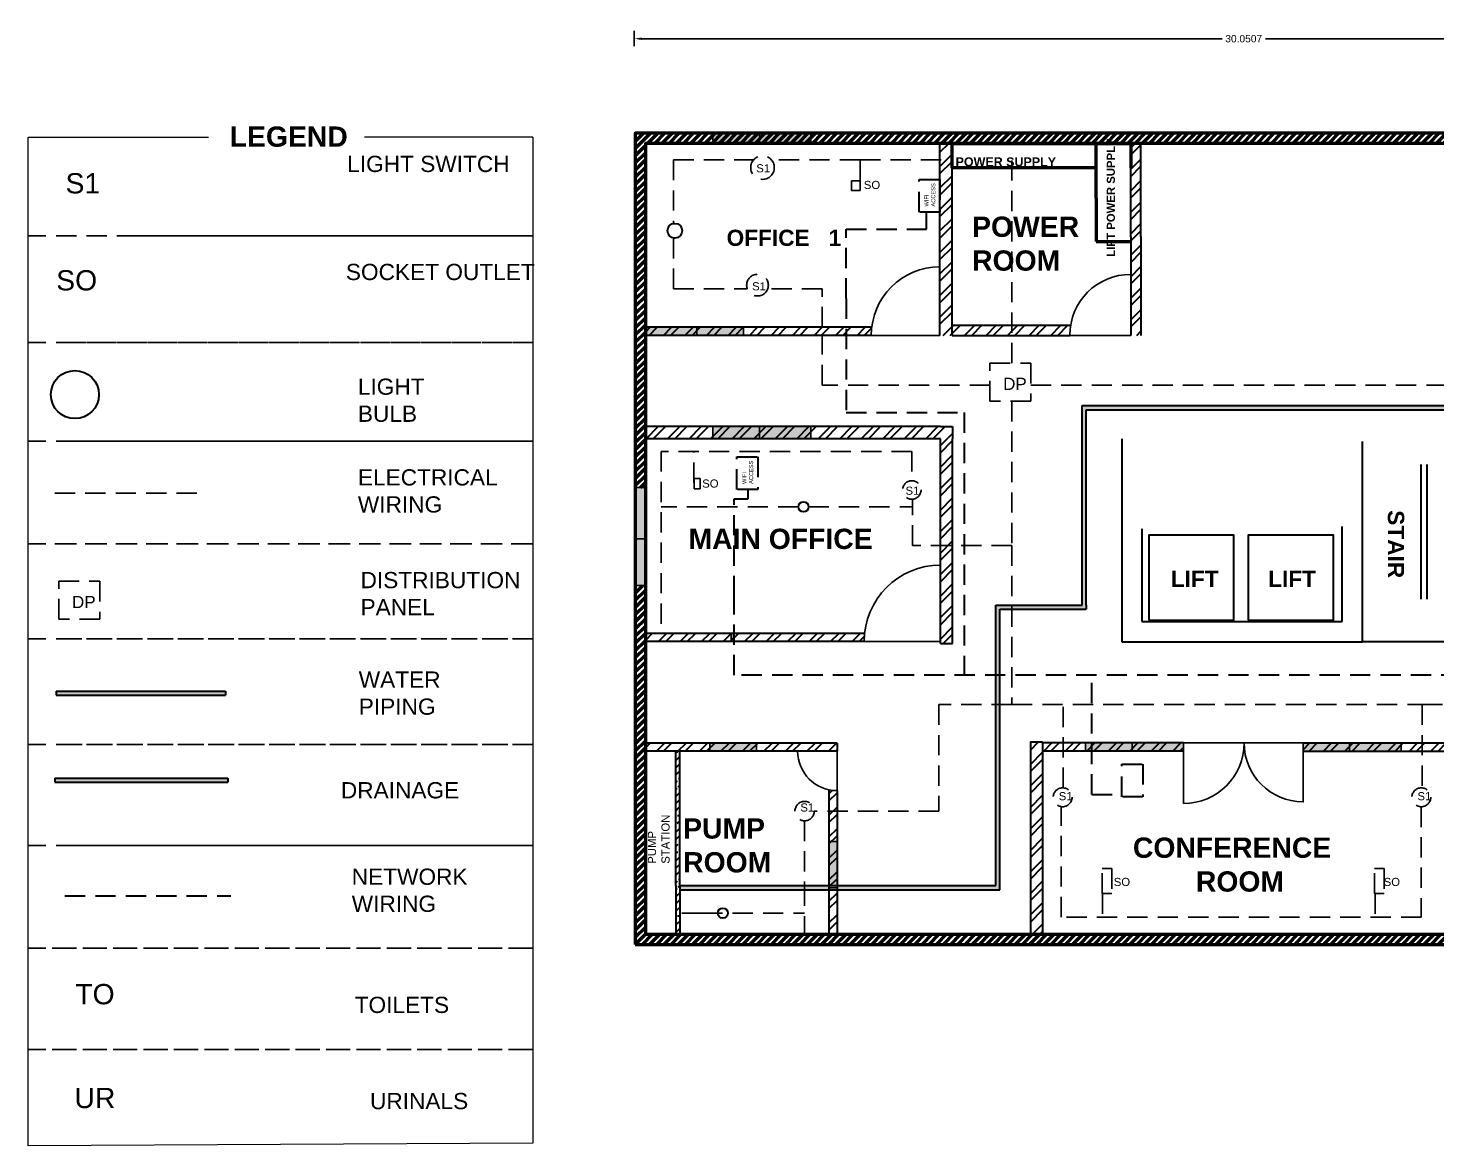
# Model space of a CAD drawing. Header units: metres. Extents: x -15 to 43.8, y -5 to 22.6.
# Drawn here: x -14.97 to 19.76, y -4.96 to 22.59 of the extents above; entities that cross this region are included whole.
import ezdxf

# ---------------------------------------------------------------- set-up
doc = ezdxf.new("R2010")
doc.units = ezdxf.units.M
doc.header["$MEASUREMENT"] = 0
doc.linetypes.add('DASHED', pattern=[0.75, 0.5, -0.25])
for name, color, linetype, lineweight in [('DOOR', 3, 'Continuous', 25), ('DRAINAGE', 3, 'Continuous', 30), ('EXT-WALL', 1, 'Continuous', 50), ('INT-WALL', 2, 'Continuous', 30), ('LIFT', 5, 'Continuous', 30), ('NETWORK', 6, 'DASHED', 30), ('PIPING', 5, 'Continuous', 30), ('STAIR', 6, 'Continuous', 30), ('TEXT', 7, 'Continuous', 18), ('WINDOW', 4, 'Continuous', 25)]:
    doc.layers.add(name, color=color, linetype=linetype, lineweight=lineweight)
doc.layers.add('WIRING', color=7, linetype='DASHED')
doc.styles.get("Standard").update_dxf_attribs({"font": ''})
doc.styles.get('Standard').set_extended_font_data('Arial')
doc.dimstyles.get("Standard").update_dxf_attribs({"dimtxt": 0.18, "dimasz": 0.18, "dimexe": 0.18, "dimexo": 0.0625, "dimgap": 0.09, "dimtad": 0, "dimtih": 1, "dimtoh": 1, "dimdec": 4, "dimzin": 0, "dimdsep": 46, "dimtxsty": 'Standard', "dimcen": 0.09, "dimadec": 0, "dimazin": 0, "dimtfac": 1, "dimtdec": 4, "dimtofl": 0, "dimtmove": 0, "dimatfit": 3, "dimfxl": 1, "dimtolj": 1, "dimtzin": 0, "dimarcsym": 0})

# ---------------------------------------------------------------- blocks, each defined once
blk = doc.blocks.new('*D0')
at = {"layer": 'Defpoints', "color": 0, "transparency": 16777216}
for p in [(-0.022, 22.59), (30.028, 22.59), (30.028, 22.33)]:
    blk.add_point(p, dxfattribs=at)
at = {"layer": 'TEXT', "color": 0, "lineweight": -2, "transparency": 16777216}
for p, q in [((-0.022, 22.528), (-0.022, 22.15)), ((0.158, 22.33), (14.47, 22.33)), ((29.848, 22.33), (15.536, 22.33)), ((30.028, 22.528), (30.028, 22.15))]:
    blk.add_line(p, q, dxfattribs=at)
at = {"layer": 'TEXT', "color": 0, "transparency": 16777216}
for points in [[(0.158, 22.36), (0.158, 22.3), (-0.022, 22.33)], [(29.848, 22.36), (29.848, 22.3), (30.028, 22.33)]]:
    blk.add_solid(points, dxfattribs=at)
at = {"layer": 'TEXT', "color": 0, "transparency": 16777216, "insert": (15.003, 22.33), "char_height": 0.18, "attachment_point": 5}
blk.add_mtext('\\A1;30.0507', dxfattribs=at)

msp = doc.modelspace()

# ---------------------------------------------------------------- hatches: boundary and pattern name
at = {"layer": 'DRAINAGE'}
h = msp.add_hatch(color=256, dxfattribs=at)
h.paths.add_polyline_path([(29.27762, 20), (29.17762, 20), (29.17762, 19.75), (29.27762, 19.75)])
h.paths.add_polyline_path([(21.55267, 18.5598), (22.04066, 18.5598), (22.04066, 18.97194), (21.55267, 18.97194)], flags=9)
h.paths.add_polyline_path([(24.19766, 18.5598), (24.68565, 18.5598), (24.68565, 18.97194), (24.19766, 18.97194)], flags=9)
h.paths.add_polyline_path([(25.53773, 15.63475), (26.00697, 15.63475), (26.00697, 15.84082), (25.53773, 15.84082)], flags=9)
h.paths.add_polyline_path([(26.15838, 18.40545), (26.66192, 18.40545), (26.66192, 18.81759), (26.15838, 18.81759)], flags=9)
h.paths.add_polyline_path([(29.07436, 18.5598), (29.56235, 18.5598), (29.56235, 18.97194), (29.07436, 18.97194)], flags=9)
h.paths.add_polyline_path([(27.51519, 9.04254), (27.95694, 9.04254), (27.95694, 9.45468), (27.51519, 9.45468)], flags=9)
h.paths.add_polyline_path([(26.00678, 5.28173), (26.51046, 5.28173), (26.51046, 5.69387), (26.00678, 5.69387)], flags=9)
h.paths.add_polyline_path([(18.39107, 1.32893), (18.89475, 1.32893), (18.89475, 1.74108), (18.39107, 1.74108)], flags=9)
h.paths.add_polyline_path([(11.73623, 1.32893), (12.23991, 1.32893), (12.23991, 1.74108), (11.73623, 1.74108)], flags=24)
h.paths.add_polyline_path([(10.38023, 3.44272), (10.82198, 3.44272), (10.82198, 3.85486), (10.38023, 3.85486)], flags=9)
h.paths.add_polyline_path([(19.22354, 3.44272), (19.66528, 3.44272), (19.66528, 3.85486), (19.22354, 3.85486)], flags=9)
h.paths.add_polyline_path([(4.00867, 3.16433), (4.45041, 3.16433), (4.45041, 3.57648), (4.00867, 3.57648)], flags=9)
h.paths.add_polyline_path([(0.96001, 1.91901), (0.96001, 3.23879), (0.21099, 3.23879), (0.21099, 1.91901)], flags=9)
h.paths.add_polyline_path([(1.58909, 11.1508), (2.09277, 11.1508), (2.09277, 11.56294), (1.58909, 11.56294)], flags=9)
h.paths.add_polyline_path([(6.60215, 10.97498), (7.0439, 10.97498), (7.0439, 11.38712), (6.60215, 11.38712)], flags=9)
h.paths.add_polyline_path([(2.92196, 18.92377), (3.3637, 18.92377), (3.3637, 19.33591), (2.92196, 19.33591)], flags=9)
h.paths.add_polyline_path([(2.81908, 16.01426), (3.26083, 16.01426), (3.26083, 16.42641), (2.81908, 16.42641)], flags=9)
h.paths.add_polyline_path([(5.57391, 18.51283), (6.0776, 18.51283), (6.0776, 18.92497), (5.57391, 18.92497)], flags=9)
h.paths.add_polyline_path([(8.96379, 13.50799), (9.69598, 13.50799), (9.69598, 14.1262), (8.96379, 14.1262)], flags=9)
h.paths.add_polyline_path([(1.00602, 1.49506), (3.42894, 1.49506), (3.42894, 3.36727), (1.00602, 3.36727)], flags=9)
h.paths.add_polyline_path([(26.08921, 6.31258), (29.23757, 6.31258), (29.23757, 8.18479), (26.08921, 8.18479)], flags=9)
h.paths.add_polyline_path([(8.12997, 16.32169), (11.01912, 16.32169), (11.01912, 18.19391), (8.12997, 18.19391)], flags=9)
h.paths.add_polyline_path([(11.93951, 16.88329), (11.93951, 19.90184), (11.52737, 19.90184), (11.52737, 16.88329)], flags=9)
h.paths.add_polyline_path([(7.75936, 19.06143), (10.43117, 19.06143), (10.43117, 19.51479), (7.75936, 19.51479)], flags=9)
h.paths.add_polyline_path([(11.17597, 1.01272), (17.28613, 1.01272), (17.28613, 2.88493), (11.17597, 2.88493)], flags=9)
h.paths.add_polyline_path([(1.13994, 9.46851), (5.92984, 9.46851), (5.92984, 10.49887), (1.13994, 10.49887)], flags=9)
h.paths.add_polyline_path([(2.12874, 16.99656), (5.15411, 16.99656), (5.15411, 17.82085), (2.12874, 17.82085)], flags=9)
msp.add_hatch(color=256, dxfattribs=at).paths.add_polyline_path([(-10.04464, 4.1026), (-14.30481, 4.1026), (-14.30481, 4.0026), (-10.04464, 4.0026)])
at = {"layer": 'EXT-WALL'}
h = msp.add_hatch(dxfattribs=at)
h.set_pattern_fill('ANSI31', color=256, style=0)
h.paths.add_polyline_path([(30, 20), (0, 20), (0, 11.26478), (0.25, 11.26478), (0.25, 19.75), (29.75, 19.75), (29.75, 0.25), (0.25, 0.25), (0.25, 8.84855), (0, 8.84855), (0, 0), (30, 0)])
h = msp.add_hatch(dxfattribs=at)
h.set_pattern_fill('ZIGZAG', color=256)
h.set_pattern_definition([(0, (0, 0), (0.125, 0.125), [0.125, -0.125]), (90, (0.125, 0), (-0.125, 0.125), [0.125, -0.125])])
h.paths.add_polyline_path([(29.75, 19.75), (29.75, 0.25), (0.25, 0.25), (0.25, 19.75)], flags=16)
h.paths.add_polyline_path([(12.66124, 10.09402), (14.76124, 10.09402), (14.76124, 7.99402), (12.66124, 7.99402)], flags=0)
h.paths.add_polyline_path([(15.11539, 10.09402), (17.21539, 10.09402), (17.21539, 7.99402), (15.11539, 7.99402)], flags=0)
h.paths.add_polyline_path([(0.25, 19.75), (29.75, 19.75), (29.75, 0.25), (0.25, 0.25)])
h = msp.add_hatch(dxfattribs=at)
h.set_pattern_fill('ANSI31', color=256, style=0)
h.paths.add_polyline_path([(25.22558, 15.00026), (25.22558, 15.01628), (25.22558, 15.20026), (28.75034, 15.20026), (28.77055, 15.20026, 0.05039962), (28.75034, 15.00026)], flags=17)
h.paths.add_polyline_path([(1.13994, 9.46851), (5.92984, 9.46851), (5.92984, 10.49887), (1.13994, 10.49887)], flags=9)
h.paths.add_polyline_path([(25.5891, 16.84311), (29.60738, 16.84311), (29.60738, 18.34088), (25.5891, 18.34088)], flags=9)
h.paths.add_polyline_path([(2.12874, 16.99656), (5.15411, 16.99656), (5.15411, 17.82085), (2.12874, 17.82085)], flags=9)
at = {"layer": 'INT-WALL'}
h = msp.add_hatch(dxfattribs=at)
h.set_pattern_fill('ANSI32', color=256, style=0)
h.paths.add_polyline_path([(27.51944, 19.75), (27.36944, 19.75), (27.36944, 17.54154), (27.51944, 17.54154)])
h.paths.add_polyline_path([(27.51519, 9.04254), (27.95694, 9.04254), (27.95694, 9.45468), (27.51519, 9.45468)], flags=9)
h.paths.add_polyline_path([(26.00678, 5.28173), (26.51046, 5.28173), (26.51046, 5.69387), (26.00678, 5.69387)], flags=9)
h.paths.add_polyline_path([(18.39107, 1.32893), (18.89475, 1.32893), (18.89475, 1.74108), (18.39107, 1.74108)], flags=9)
h.paths.add_polyline_path([(11.73623, 1.32893), (12.23991, 1.32893), (12.23991, 1.74108), (11.73623, 1.74108)], flags=24)
h.paths.add_polyline_path([(10.38023, 3.44272), (10.82198, 3.44272), (10.82198, 3.85486), (10.38023, 3.85486)], flags=9)
h.paths.add_polyline_path([(19.22354, 3.44272), (19.66528, 3.44272), (19.66528, 3.85486), (19.22354, 3.85486)], flags=9)
h.paths.add_polyline_path([(4.00867, 3.16433), (4.45041, 3.16433), (4.45041, 3.57648), (4.00867, 3.57648)], flags=9)
h.paths.add_polyline_path([(0.96001, 1.91901), (0.96001, 3.23879), (0.21099, 3.23879), (0.21099, 1.91901)], flags=9)
h.paths.add_polyline_path([(1.58909, 11.1508), (2.09277, 11.1508), (2.09277, 11.56294), (1.58909, 11.56294)], flags=9)
h.paths.add_polyline_path([(6.60215, 10.97498), (7.0439, 10.97498), (7.0439, 11.38712), (6.60215, 11.38712)], flags=9)
h.paths.add_polyline_path([(2.92196, 18.92377), (3.3637, 18.92377), (3.3637, 19.33591), (2.92196, 19.33591)], flags=9)
h.paths.add_polyline_path([(2.81908, 16.01426), (3.26083, 16.01426), (3.26083, 16.42641), (2.81908, 16.42641)], flags=9)
h.paths.add_polyline_path([(5.57391, 18.51283), (6.0776, 18.51283), (6.0776, 18.92497), (5.57391, 18.92497)], flags=9)
h.paths.add_polyline_path([(8.96379, 13.50799), (9.69598, 13.50799), (9.69598, 14.1262), (8.96379, 14.1262)], flags=9)
h.paths.add_polyline_path([(1.00602, 1.49506), (3.42894, 1.49506), (3.42894, 3.36727), (1.00602, 3.36727)], flags=9)
h.paths.add_polyline_path([(26.08921, 6.31258), (29.23757, 6.31258), (29.23757, 8.18479), (26.08921, 8.18479)], flags=9)
h.paths.add_polyline_path([(8.12997, 16.32169), (11.01912, 16.32169), (11.01912, 18.19391), (8.12997, 18.19391)], flags=9)
h.paths.add_polyline_path([(11.93951, 16.88329), (11.93951, 19.90184), (11.52737, 19.90184), (11.52737, 16.88329)], flags=9)
h.paths.add_polyline_path([(7.75936, 19.06143), (10.43117, 19.06143), (10.43117, 19.51479), (7.75936, 19.51479)], flags=9)
h.paths.add_polyline_path([(11.17597, 1.01272), (17.28613, 1.01272), (17.28613, 2.88493), (11.17597, 2.88493)], flags=9)
h.paths.add_polyline_path([(1.13994, 9.46851), (5.92984, 9.46851), (5.92984, 10.49887), (1.13994, 10.49887)], flags=9)
h.paths.add_polyline_path([(2.12874, 16.99656), (5.15411, 16.99656), (5.15411, 17.82085), (2.12874, 17.82085)], flags=9)
h = msp.add_hatch(dxfattribs=at)
h.set_pattern_fill('ANSI32', color=256)
h.paths.add_polyline_path([(4.97571, 4.96494), (0.25, 4.96494), (0.25, 4.76494), (4.97571, 4.76494)])
h.paths.add_polyline_path([(25.22558, 17.4429), (25.22558, 19.75), (25.02558, 19.75), (25.02558, 17.4429), (25.02558, 15.01628), (25.22558, 15.01628)])
h = msp.add_hatch(dxfattribs=at)
h.set_pattern_fill('ANSI32', color=256)
h.paths.add_polyline_path([(7.81436, 19.75), (7.51436, 19.75), (7.51436, 15.01628), (7.81436, 15.01628)])
h = msp.add_hatch(dxfattribs=at)
h.set_pattern_fill('ANSI32', color=256)
h.paths.add_polyline_path([(12.46814, 17.44591), (12.46814, 19.75), (12.21814, 19.75), (12.21814, 17.44591), (12.21814, 15.01628), (12.46814, 15.01628)])
h = msp.add_hatch(dxfattribs=at)
h.set_pattern_fill('ANSI32', color=256)
h.paths.add_polyline_path([(29.75, 9.99701), (26.79935, 9.99701, -0.03882276), (26.77991, 9.74701), (26.79935, 9.74701), (29.75, 9.74701)])
h.paths.add_polyline_path([(12.39844, 13.51605), (17.22382, 13.51605), (17.22382, 14.34034), (12.39844, 14.34034)], flags=9)
h.paths.add_polyline_path([(11.17597, 1.01272), (17.28613, 1.01272), (17.28613, 2.88493), (11.17597, 2.88493)], flags=9)
h.paths.add_polyline_path([(0.61701, 1.39758), (4.63529, 1.39758), (4.63529, 2.89536), (0.61701, 2.89536)], flags=9)
h.paths.add_polyline_path([(1.13994, 9.46851), (5.92984, 9.46851), (5.92984, 10.49887), (1.13994, 10.49887)], flags=9)
h.paths.add_polyline_path([(25.5891, 16.84311), (29.60738, 16.84311), (29.60738, 18.34088), (25.5891, 18.34088)], flags=9)
h.paths.add_polyline_path([(2.12874, 16.99656), (5.15411, 16.99656), (5.15411, 17.82085), (2.12874, 17.82085)], flags=9)
h = msp.add_hatch(dxfattribs=at)
h.set_pattern_fill('ANSI32', color=256)
h.paths.add_polyline_path([(5.83314, 15.21628), (5.79982, 15.21628), (0.25, 15.21628), (0.25, 15.01628), (5.79982, 15.01628), (5.82129, 15.01628, -0.02960997)])
h = msp.add_hatch(dxfattribs=at)
h.set_pattern_fill('ANSI32', color=256)
h.paths.add_polyline_path([(9.09729, 15.26628), (7.81436, 15.26628), (7.81436, 15.01628), (9.09729, 15.01628)])
h.paths.add_polyline_path([(10.73498, 15.26628), (10.71406, 15.26628), (9.88231, 15.26628), (9.09729, 15.26628), (9.09729, 15.01628), (9.88231, 15.01628), (10.71406, 15.01628, -0.0417715)])
h = msp.add_hatch(dxfattribs=at)
h.set_pattern_fill('ANSI32', color=256)
h.paths.add_polyline_path([(7.82702, 12.76681), (7.52702, 12.76681), (0.25, 12.76681), (0.25, 12.46681), (7.52702, 12.46681), (7.52702, 7.41885), (7.82702, 7.41885), (7.82702, 12.46681)])
h.paths.add_polyline_path([(20.38294, 4.996), (20.08294, 4.996), (20.08294, 0.25), (20.38294, 0.25)])
h.paths.add_polyline_path([(10.04254, 4.996), (9.74254, 4.996), (9.74254, 0.25), (10.04254, 0.25)])
h.paths.add_polyline_path([(29.75, 12.76), (20.93312, 12.76), (20.93312, 12.46), (29.75, 12.46)])
h = msp.add_hatch(dxfattribs=at)
h.set_pattern_fill('ANSI32', color=256)
h.paths.add_polyline_path([(5.65517, 7.67008), (0.25, 7.67008), (0.25, 7.47008), (5.64452, 7.47008, -0.02661688)])
h = msp.add_hatch(dxfattribs=at)
h.set_pattern_fill('ANSI32', color=256, style=0)
h.paths.add_polyline_path([(13.52009, 4.96957), (10.04254, 4.96957), (10.04254, 4.76957), (13.52009, 4.76957)])
h.paths.add_polyline_path([(20.08294, 4.96957), (16.46441, 4.96957), (16.46441, 4.76957), (20.08294, 4.76957)])
h = msp.add_hatch(dxfattribs=at)
h.set_pattern_fill('ANSI32', color=256, style=0)
h.paths.add_polyline_path([(4.97571, 3.79323, -0.05187289), (4.77571, 3.81404), (4.77571, 3.79323), (4.77571, 0.25), (4.97571, 0.25)])
at = {"layer": 'PIPING'}
h = msp.add_hatch(color=256, dxfattribs=at)
h.paths.add_polyline_path([(8.98848, 5.91376), (8.88848, 5.91376), (8.88848, 1.4508), (4.97571, 1.4508), (4.97571, 1.39262), (4.97571, 1.3508), (8.88848, 1.3508), (8.98848, 1.3508)])
h.paths.add_polyline_path([(8.98848, 8.26409), (9.28835, 8.26409), (9.28835, 8.36409), (8.88848, 8.36409), (8.88848, 5.91376), (8.98848, 5.91376)])
h.paths.add_polyline_path([(8.96379, 13.50799), (9.69598, 13.50799), (9.69598, 14.1262), (8.96379, 14.1262)], flags=9)
h.paths.add_polyline_path([(3.32919, 15.32648), (4.21268, 15.32648), (4.21268, 16.15076), (3.32919, 16.15076)], flags=9)
h.paths.add_polyline_path([(26.08921, 6.31258), (29.23757, 6.31258), (29.23757, 8.18479), (26.08921, 8.18479)], flags=9)
h.paths.add_polyline_path([(8.12997, 16.32169), (11.01912, 16.32169), (11.01912, 18.19391), (8.12997, 18.19391)], flags=9)
h.paths.add_polyline_path([(20.4355, 16.60601), (24.45378, 16.60601), (24.45378, 18.10378), (20.4355, 18.10378)], flags=9)
h.paths.add_polyline_path([(11.93951, 16.88329), (11.93951, 19.90184), (11.52737, 19.90184), (11.52737, 16.88329)], flags=9)
h.paths.add_polyline_path([(7.75936, 19.06143), (10.43117, 19.06143), (10.43117, 19.51479), (7.75936, 19.51479)], flags=9)
h.paths.add_polyline_path([(1.13994, 9.46851), (5.92984, 9.46851), (5.92984, 10.49887), (1.13994, 10.49887)], flags=9)
h.paths.add_polyline_path([(25.5891, 16.75303), (29.60738, 16.75303), (29.60738, 18.2508), (25.5891, 18.2508)], flags=9)
h.paths.add_polyline_path([(2.12874, 16.99656), (5.15411, 16.99656), (5.15411, 17.82085), (2.12874, 17.82085)], flags=9)
for points in [[(11.11969, 8.36409), (11.11969, 13.18441), (21.41854, 13.18441), (26.5261, 13.18441), (26.6261, 13.18441), (26.6261, 13.28441), (26.6261, 13.79199), (26.5261, 13.79199), (26.5261, 13.28441), (21.41854, 13.28441), (21.41854, 13.79199), (21.31854, 13.79199), (21.31854, 13.28441), (11.01969, 13.28441), (11.01969, 8.36409), (9.28835, 8.36409), (9.28835, 8.26409), (11.01969, 8.26409), (11.11969, 8.26409)], [(-10.101, 6.24557), (-14.27571, 6.24557), (-14.27571, 6.14557), (-10.101, 6.14557)], [(4.77571, 1.4508), (1.09853, 1.4508), (1.09853, 1.3508), (4.77571, 1.3508)]]:
    msp.add_hatch(color=256, dxfattribs=at).paths.add_polyline_path(points)
h = msp.add_hatch(dxfattribs=at)
h.set_pattern_fill('ANSI36', color=256, style=0)
h.paths.add_polyline_path([(1.09853, 4.76494), (0.99853, 4.76494), (0.99853, 1.4508), (0.99853, 1.3508), (0.99853, 0.25), (1.09853, 0.25), (1.09853, 1.3508), (1.09853, 1.4508)])
at = {"layer": 'WINDOW'}
h = msp.add_hatch(color=256, dxfattribs=at)
h.set_gradient(color1=(0, 0, 255), color2=(255, 255, 0), tint=1)
h.paths.add_polyline_path([(3.06636, 19.9), (3.06636, 20), (1.91755, 20), (1.91755, 19.9), (1.91755, 19.75), (3.06636, 19.75)])
h.paths.add_polyline_path([(4.33378, 19.9), (4.33378, 20), (3.06636, 20), (3.06636, 19.9), (3.06636, 19.75), (4.33378, 19.75)])
h = msp.add_hatch(color=256, dxfattribs=at)
h.set_gradient(color1=(0, 0, 255), color2=(255, 255, 0), tint=1)
h.paths.add_polyline_path([(1.51742, 15.16628), (1.51742, 15.21628), (0.25, 15.21628), (0.25, 15.16628), (0.25, 15.01628), (1.51742, 15.01628)])
h.paths.add_polyline_path([(2.66623, 15.16628), (2.66623, 15.21628), (1.51742, 15.21628), (1.51742, 15.16628), (1.51742, 15.01628), (2.66623, 15.01628)])
h = msp.add_hatch(color=256, dxfattribs=at)
h.set_gradient(color1=(0, 0, 255), color2=(255, 255, 0))
h.paths.add_polyline_path([(3.06424, 12.76681), (1.91544, 12.76681), (1.91544, 12.46681), (3.06424, 12.46681)])
h.paths.add_polyline_path([(4.33166, 12.76681), (3.06424, 12.76681), (3.06424, 12.46681), (4.33166, 12.46681)])
h = msp.add_hatch(color=256, dxfattribs=at)
h.set_gradient(color1=(0, 0, 255), color2=(255, 255, 0))
h.paths.add_polyline_path([(0.25, 11.26478), (0, 11.26478), (0, 9.99736), (0.25, 9.99736)])
h.paths.add_polyline_path([(0.25, 9.99736), (0, 9.99736), (0, 8.84855), (0.25, 8.84855)])
h = msp.add_hatch(color=256, dxfattribs=at)
h.set_gradient(color1=(0, 0, 255), color2=(255, 255, 0))
h.paths.add_polyline_path([(0.25, 11.26478), (0.1, 11.26478), (0.1, 9.99736), (0.25, 9.99736)])
h.paths.add_polyline_path([(0.25, 9.99736), (0.1, 9.99736), (0.1, 8.84855), (0.25, 8.84855)])
h = msp.add_hatch(color=256, dxfattribs=at)
h.set_gradient(color1=(0, 0, 255), color2=(255, 255, 0), tint=1)
h.paths.add_polyline_path([(2.98963, 4.76494), (2.98963, 4.96494), (1.84082, 4.96494), (1.84082, 4.76494)])
h = msp.add_hatch(color=256, dxfattribs=at)
h.set_gradient(color1=(0, 0, 255), color2=(255, 255, 0), tint=1)
h.paths.add_polyline_path([(12.25267, 4.96957), (11.10386, 4.96957), (11.10386, 4.81957), (11.10386, 4.76957), (12.25267, 4.76957), (12.25267, 4.81957)])
h.paths.add_polyline_path([(13.52009, 4.96957), (12.25267, 4.96957), (12.25267, 4.81957), (12.25267, 4.76957), (13.52009, 4.76957)])
h = msp.add_hatch(color=256, dxfattribs=at)
h.set_gradient(color1=(0, 0, 255), color2=(255, 255, 0), tint=1)
h.paths.add_polyline_path([(17.61321, 4.81957), (17.61321, 4.96957), (16.46441, 4.96957), (16.46441, 4.81957), (16.46441, 4.76957), (17.61321, 4.76957)])
h.paths.add_polyline_path([(18.88064, 4.96957), (17.61321, 4.96957), (17.61321, 4.81957), (17.61321, 4.76957), (18.88064, 4.76957), (18.88064, 4.81957)])
h = msp.add_hatch(color=256, dxfattribs=at)
h.set_gradient(color1=(0, 0, 255), color2=(255, 255, 0), tint=1)
h.paths.add_polyline_path([(4.97571, 2.54143), (4.77571, 2.54143), (4.77571, 1.39262), (4.97571, 1.39262)])

# ---------------------------------------------------------------- linework, layer by layer
at = {"layer": 'DOOR'}
for p, q in [((6.61436, 15.01628), (5.79982, 15.01628)), ((7.51436, 15.01628), (6.61436, 15.01628)), ((7.51436, 15.01628), (7.51436, 15.01628)), ((10.71406, 15.01628), (12.21814, 15.01628)), ((5.64452, 7.47008), (7.52702, 7.47008)), ((13.52009, 4.96957), (16.46441, 4.96957)), ((13.52009, 4.96957), (13.52009, 3.47675)), ((16.46441, 4.96957), (16.46441, 3.50573)), ((4.97571, 4.76494), (4.97571, 3.79323))]:
    msp.add_line(p, q, dxfattribs=at)
for centre, radius, start, end in [((7.51436, 15.01628), 1.69307, 90, 180), ((12.21814, 15.01628), 1.50409, 90, 180), ((7.52702, 7.47008), 1.8825, 90, 180), ((13.52009, 4.96957), 1.49283, 270, 0), ((13.52009, 4.96957), 1.49283, 270, 0), ((16.46441, 4.96957), 1.45149, 180, 270), ((4.97571, 4.76494), 0.9717, 180, 270)]:
    msp.add_arc(centre, radius, start, end, dxfattribs=at)
at = {"layer": 'DRAINAGE'}
for p, q in [((-14.30481, 4.1026), (-10.04464, 4.1026)), ((-14.30481, 4.1026), (-14.30481, 4.0026)), ((-14.30481, 4.0026), (-10.04464, 4.0026)), ((-10.04464, 4.1026), (-10.04464, 4.0026))]:
    msp.add_line(p, q, dxfattribs=at)
at = {"layer": 'EXT-WALL'}
for p, q in [((11.3619, 18.39921), (11.3619, 19.75)), ((11.3619, 18.39921), (11.3619, 17.33148)), ((11.3619, 17.33148), (12.21814, 17.33148))]:
    msp.add_line(p, q, dxfattribs=at)
for points in [[(0, 0), (30, 0), (30, 20), (0, 20)], [(0.25, 0.25), (29.75, 0.25), (29.75, 19.75), (0.25, 19.75)]]:
    msp.add_lwpolyline(points, close=True, dxfattribs=at)
msp.add_lwpolyline([(11.3619, 19.14662), (7.81436, 19.14662), (7.81436, 19.75), (12.21814, 19.75), (12.21814, 19.14662)], dxfattribs=at)
at = {"layer": 'INT-WALL'}
for p, q in [((7.51436, 15.01628), (7.51436, 19.75)), ((7.81436, 15.01628), (7.81436, 19.75)), ((12.21814, 17.44591), (12.21814, 19.75)), ((12.46814, 17.44591), (12.46814, 19.75)), ((12.21814, 17.44591), (12.21814, 15.01628)), ((12.46814, 17.44591), (12.46814, 15.01628)), ((5.79982, 15.21628), (0.25, 15.21628)), ((5.79982, 15.01628), (0.25, 15.01628)), ((5.79982, 15.21628), (5.83314, 15.21628)), ((7.81436, 15.26628), (9.88231, 15.26628)), ((7.81436, 15.01628), (9.88231, 15.01628)), ((9.88231, 15.26628), (10.71406, 15.26628)), ((9.88231, 15.01628), (10.71406, 15.01628)), ((10.71406, 15.26628), (10.73498, 15.26628)), ((7.52702, 12.76681), (0.25, 12.76681)), ((7.52702, 12.76681), (7.82702, 12.76681)), ((7.82702, 12.76681), (7.82702, 12.46681)), ((7.52702, 12.46681), (0.25, 12.46681)), ((7.52702, 7.41885), (7.52702, 12.46681)), ((7.82702, 7.41885), (7.82702, 12.46681)), ((11.99468, 12.46681), (11.99468, 10.2454)), ((17.93312, 7.46), (17.93312, 12.40141)), ((17.93312, 12.40141), (17.93312, 12.40141)), ((11.99468, 10.2454), (11.99468, 7.46)), ((12.49468, 10.2454), (12.49468, 7.96)), ((17.43312, 7.96), (17.43312, 10.30595)), ((5.64452, 7.67008), (0.25, 7.67008)), ((12.49468, 7.96), (17.43312, 7.96)), ((5.64452, 7.47008), (0.25, 7.47008)), ((7.52702, 7.41885), (7.82702, 7.41885)), ((11.99468, 7.46), (17.93312, 7.46)), ((4.97571, 4.96494), (0.25, 4.96494)), ((4.97571, 4.96494), (4.97571, 4.76494)), ((9.74254, 4.996), (9.74254, 0.25)), ((9.74254, 4.996), (10.04254, 4.996)), ((10.04254, 4.996), (10.04254, 0.25)), ((13.52009, 4.96957), (10.04254, 4.96957)), ((16.46441, 4.96957), (20.08294, 4.96957)), ((4.97571, 4.76494), (0.25, 4.76494)), ((13.52009, 4.76957), (10.04254, 4.76957)), ((16.46441, 4.76957), (20.08294, 4.76957)), ((4.77571, 3.79323), (4.77571, 3.81404)), ((4.77571, 3.79323), (4.77571, 0.25)), ((4.77571, 3.79323), (4.77571, 3.79323)), ((4.97571, 3.79323), (4.97571, 0.25))]:
    msp.add_line(p, q, dxfattribs=at)
for centre, radius in [((0.97706, 17.59604), 0.1824), ((-13.81417, 13.55718), 0.59236), ((4.1479, 10.79079), 0.1242), ((2.16105, 0.77333), 0.1242)]:
    msp.add_circle(centre, radius, dxfattribs=at)
at = {"layer": 'LIFT'}
for points in [[(12.66124, 7.99402), (14.76124, 7.99402), (14.76124, 10.09402), (12.66124, 10.09402)], [(15.11539, 7.99402), (17.21539, 7.99402), (17.21539, 10.09402), (15.11539, 10.09402)]]:
    msp.add_lwpolyline(points, close=True, dxfattribs=at)
at = {"layer": 'NETWORK'}
for p, q in [((7.18533, 17.63104), (7.18533, 18.05746)), ((5.20026, 15.92475), (5.20026, 17.63104)), ((5.20026, 17.63104), (7.18533, 17.63104)), ((5.20026, 15.92475), (5.20026, 13.11696)), ((5.20026, 13.11696), (8.11412, 13.11696)), ((8.11412, 13.11696), (8.11412, 6.63706)), ((2.78726, 10.98278), (2.78726, 11.21764)), ((2.44351, 8.58691), (2.44351, 10.98278)), ((2.44351, 10.98278), (2.78726, 10.98278)), ((2.44351, 6.63706), (2.44351, 8.58691)), ((25.62431, 6.63706), (2.44351, 6.63706)), ((11.26205, 3.69829), (11.26205, 6.63706)), ((11.26205, 3.69829), (11.9998, 3.69829)), ((-14.059, 1.20109), (-9.9709, 1.20109))]:
    msp.add_line(p, q, dxfattribs=at)
for points in [[(7.00007, 18.86109), (7.51436, 18.86109), (7.51436, 18.05746), (7.00007, 18.05746)], [(2.50968, 12.02127), (3.02397, 12.02127), (3.02397, 11.21764), (2.50968, 11.21764)], [(11.9998, 4.44563), (12.51409, 4.44563), (12.51409, 3.642), (11.9998, 3.642)]]:
    msp.add_lwpolyline(points, close=True, dxfattribs=at)
at = {"layer": 'PIPING'}
for p, q in [((11.01969, 8.36409), (11.01969, 13.28441)), ((11.01969, 13.28441), (21.31854, 13.28441)), ((11.11969, 8.36409), (11.11969, 13.18441)), ((11.11969, 13.18441), (21.41854, 13.18441)), ((8.88848, 1.4508), (8.88848, 8.36409)), ((8.88848, 8.36409), (11.01969, 8.36409)), ((11.11969, 8.36409), (11.11969, 8.26409)), ((8.98848, 1.3508), (8.98848, 8.26409)), ((8.98848, 8.26409), (11.01969, 8.26409)), ((11.01969, 8.26409), (11.11969, 8.26409)), ((2.37495, 7.47008), (2.37495, 7.67008)), ((-14.27571, 6.24557), (-10.101, 6.24557)), ((-14.27571, 6.24557), (-14.27571, 6.14557)), ((-14.27571, 6.14557), (-10.101, 6.14557)), ((-10.101, 6.24557), (-10.101, 6.14557)), ((0.99853, 1.4508), (0.99853, 4.76494)), ((1.09853, 1.4508), (1.09853, 4.76494)), ((0.99853, 1.4508), (0.99853, 1.3508)), ((1.09853, 1.4508), (8.88848, 1.4508)), ((1.09853, 1.4508), (1.09853, 1.3508)), ((0.99853, 1.3508), (0.99853, 0.25)), ((1.09853, 1.3508), (8.88848, 1.3508)), ((1.09853, 1.3508), (1.09853, 0.25)), ((8.88848, 1.3508), (8.98848, 1.3508))]:
    msp.add_line(p, q, dxfattribs=at)
at = {"layer": 'STAIR'}
for p, q in [((19.3696, 11.83132), (19.3696, 8.51393)), ((19.5196, 11.83132), (19.5196, 8.51393)), ((20.93312, 7.46), (17.93312, 7.46))]:
    msp.add_line(p, q, dxfattribs=at)
at = {"layer": 'TEXT'}
for p, q in [((-14.96598, 19.90403), (-10.5233, 19.90403)), ((-2.52648, 19.90403), (-6.67298, 19.90403)), ((-6.67298, 19.90403), (-6.67298, 19.90403))]:
    msp.add_line(p, q, dxfattribs=at)
msp.add_lwpolyline([(-2.52648, 19.90403), (-2.52648, -4.89742), (-14.96598, -4.96439), (-14.96598, 19.90403)], dxfattribs=at)
at = {"layer": 'WINDOW'}
for p, q in [((4.33378, 20), (1.91755, 20)), ((1.91755, 19.9), (1.91755, 20)), ((1.91755, 19.9), (1.91755, 19.75)), ((3.06636, 19.9), (3.06636, 20)), ((3.06636, 19.9), (3.06636, 19.75)), ((4.33378, 19.9), (4.33378, 20)), ((4.33378, 19.9), (4.33378, 19.75)), ((4.33378, 19.75), (1.91755, 19.75)), ((0.25, 15.21628), (2.66623, 15.21628)), ((0.25, 15.16628), (0.25, 15.21628)), ((0.25, 15.01628), (0.25, 15.16628)), ((0.25, 15.01628), (2.66623, 15.01628)), ((1.51742, 15.16628), (1.51742, 15.21628)), ((1.51742, 15.01628), (1.51742, 15.16628)), ((1.51742, 15.16628), (1.51742, 15.16628)), ((2.66623, 15.16628), (2.66623, 15.21628)), ((2.66623, 15.01628), (2.66623, 15.16628)), ((4.33166, 12.76681), (1.91544, 12.76681)), ((1.91544, 12.76681), (1.91544, 12.46681)), ((3.06424, 12.76681), (3.06424, 12.46681)), ((4.33166, 12.76681), (4.33166, 12.46681)), ((4.33166, 12.46681), (1.91544, 12.46681)), ((0, 11.26478), (0, 8.84855)), ((0, 11.26478), (0.25, 11.26478)), ((0.25, 11.26478), (0.25, 8.84855)), ((0, 9.99736), (0.25, 9.99736)), ((0, 8.84855), (0.25, 8.84855)), ((2.98963, 4.96494), (1.84082, 4.96494)), ((1.84082, 4.96494), (1.84082, 4.76494)), ((2.98963, 4.96494), (2.98963, 4.76494)), ((13.52009, 4.96957), (11.10386, 4.96957)), ((11.10386, 4.96957), (11.10386, 4.81957)), ((12.25267, 4.96957), (12.25267, 4.81957)), ((13.52009, 4.96957), (13.52009, 4.81957)), ((18.88064, 4.96957), (16.46441, 4.96957)), ((16.46441, 4.96957), (16.46441, 4.81957)), ((17.61321, 4.96957), (17.61321, 4.81957)), ((18.88064, 4.96957), (18.88064, 4.81957)), ((2.98963, 4.76494), (1.84082, 4.76494)), ((11.10386, 4.81957), (11.10386, 4.76957)), ((13.52009, 4.76957), (11.10386, 4.76957)), ((12.25267, 4.81957), (12.25267, 4.81957)), ((12.25267, 4.81957), (12.25267, 4.76957)), ((16.46441, 4.81957), (16.46441, 4.76957)), ((18.88064, 4.76957), (16.46441, 4.76957)), ((17.61321, 4.81957), (17.61321, 4.76957)), ((18.88064, 4.81957), (18.88064, 4.76957)), ((4.77571, 1.39262), (4.77571, 2.54143)), ((4.97571, 2.54143), (4.77571, 2.54143)), ((4.97571, 1.39262), (4.97571, 2.54143)), ((4.97571, 1.39262), (4.77571, 1.39262))]:
    msp.add_line(p, q, dxfattribs=at)
at = {"layer": 'WIRING'}
for p, q in [((0.94371, 19.34185), (0.94371, 17.77537)), ((0.94371, 19.34185), (2.91662, 19.34185)), ((5.54429, 19.34185), (3.36102, 19.34185)), ((5.54429, 19.34185), (7.81436, 19.34185)), ((5.54429, 18.82559), (5.54429, 19.34185)), ((9.28835, 14.3316), (9.28835, 19.40532)), ((-2.52648, 17.47052), (-14.96598, 17.47052)), ((-12.49782, 17.47052), (-2.52648, 17.47052)), ((0.94371, 16.16292), (0.94371, 17.41672)), ((0.94371, 16.16292), (2.76422, 16.16292)), ((4.60844, 16.16292), (3.26653, 16.16292)), ((4.60844, 15.21628), (4.60844, 16.16292)), ((4.60844, 13.79199), (4.60844, 15.21628)), ((-2.52648, 14.83971), (-14.96598, 14.83971)), ((-14.04453, 14.83971), (-2.52648, 14.83971)), ((8.74707, 13.79199), (4.60844, 13.79199)), ((9.75522, 13.79199), (23.54411, 13.79199)), ((9.28835, 13.39613), (9.28835, 9.83489)), ((-2.52648, 12.4062), (-14.96598, 12.4062)), ((-13.87999, 12.4062), (-2.52648, 12.4062)), ((6.82006, 12.15702), (0.6366, 12.15702)), ((0.6366, 12.15702), (0.6366, 7.67008)), ((1.44449, 11.38075), (1.44449, 12.15702)), ((6.82006, 12.15702), (6.82006, 11.4325)), ((-14.3078, 11.12368), (-10.72075, 11.12368)), ((4.0237, 10.79079), (0.6366, 10.79079)), ((4.2721, 10.79079), (6.8404, 10.79079)), ((6.8404, 9.83489), (6.8404, 10.97801)), ((-2.52648, 9.87404), (-14.96598, 9.87404)), ((-14.3078, 9.87404), (-2.52648, 9.87404)), ((9.28835, 9.83489), (6.8404, 9.83489)), ((9.28835, 9.83489), (9.28835, 5.91376)), ((-2.52648, 7.53919), (-14.96598, 7.53919)), ((-14.14326, 7.53919), (-2.52648, 7.53919)), ((9.28835, 5.91376), (7.48839, 5.91376)), ((7.48839, 5.91376), (7.48839, 3.28768)), ((9.28835, 5.91376), (19.40418, 5.91376)), ((10.55135, 3.861), (10.55135, 5.91376)), ((19.40418, 5.91376), (19.40418, 3.86026)), ((19.40418, 5.91376), (25.88406, 5.91376)), ((-2.52648, 4.93407), (-14.96598, 4.93407)), ((-14.1384, 4.93407), (-2.52648, 4.93407)), ((10.55135, 4.25579), (10.55135, 3.861)), ((7.48839, 3.28768), (4.41491, 3.28768)), ((10.50018, 3.14779), (10.50018, 3.39833)), ((10.50018, 0.67609), (10.50018, 3.14779)), ((19.38144, 3.39522), (19.38144, 0.67609)), ((4.17644, 3.04921), (4.17644, 1.3508)), ((-2.52648, 2.44004), (-14.96598, 2.44004)), ((-14.02549, 2.44004), (-2.52648, 2.44004)), ((4.17644, 1.4508), (4.17644, 0.25)), ((11.52368, 1.25558), (11.52368, 0.67609)), ((18.24467, 1.25558), (18.24467, 0.67609)), ((1.65121, 0.77333), (1.09853, 0.77333)), ((1.65121, 0.77333), (4.17644, 0.77333)), ((19.38144, 0.67609), (10.50018, 0.67609)), ((-2.52648, -0.09307), (-14.96598, -0.09307)), ((-14.37151, -0.09307), (-2.52648, -0.09307)), ((-2.52648, -2.59029), (-14.96598, -2.59029)), ((-14.37151, -2.59029), (-2.52648, -2.59029))]:
    msp.add_line(p, q, dxfattribs=at)
for points in [[(5.32923, 18.82559), (5.54429, 18.82559), (5.54429, 18.59021), (5.32923, 18.59021)], [(8.74707, 14.3316), (9.75522, 14.3316), (9.75522, 13.39613), (8.74707, 13.39613)], [(1.45485, 11.48425), (1.59985, 11.48425), (1.59985, 11.23585), (1.45485, 11.23585)], [(-14.20908, 8.95325), (-13.20093, 8.95325), (-13.20093, 8.01778), (-14.20908, 8.01778)], [(11.50948, 1.86924), (11.74829, 1.86924), (11.74829, 1.25558), (11.50948, 1.25558)], [(18.23047, 1.86924), (18.46928, 1.86924), (18.46928, 1.25558), (18.23047, 1.25558)]]:
    msp.add_lwpolyline(points, close=True, dxfattribs=at)
for centre, radius in [((3.13882, 19.15414), 0.29087), ((3.01537, 16.25492), 0.26748), ((6.82006, 11.2048), 0.2277), ((10.53813, 3.6283), 0.23307), ((19.38144, 3.6283), 0.23307), ((4.17644, 3.28768), 0.23847)]:
    msp.add_circle(centre, radius, dxfattribs=at)

# ---------------------------------------------------------------- texts
at = {"layer": 'TEXT', "attachment_point": 1}
for s, width, heights, insert, char_height in [('{\\fArial|b1|i0|c0|p34;LEGEND}', 8.0297253, [0], (-9.99676, 20.16711), 0.5), ('{\\fArial|b1|i0|c0|p34; POWER SUPPLY}', 3.6595856, [0.20161], (7.81436, 19.40532), 0.22), ('{\\fArial|b1|i0|c0|p34;POWER ROOM}', 1.2319781, [0], (8.30612, 17.9451), 0.5), ('{\\fArial|b1|i0|c0|p34;OFFICE   1}', 2.6995172, [0.34503], (2.25302, 17.6218), 0.4), ('{\\fArial|b1|i0|c0|p34;MAIN OFFICE}', 5.2573236, [0], (1.31439, 10.25006), 0.5), ('{\\fArial|b1|i0|c0|p34;LIFT}', 2.1, [0], (13.20388, 9.21634), 0.4), ('{\\fArial|b1|i0|c0|p34;LIFT}', 2.1, [0], (15.60622, 9.21634), 0.4), ('WATER PIPING', 3.1951327, [0], (-6.81622, 6.73005), 0.4), ('{\\fArial|b1|i0|c0|p34;PUMP ROOM}', 2.1430888, [0], (1.18218, 3.10994), 0.5), ('{\\fArial|b1|i0|c0|p34;     CONFERENCE  \\P             ROOM}', 7.7016457, [0], (11.30097, 2.63612), 0.5), ('NETWORK WIRING', 4.4621097, [0], (-6.98859, 1.87079), 0.4)]:
    msp.add_mtext_dynamic_manual_height_columns(s, width=width, gutter_width=1, heights=heights, dxfattribs=dict(at, insert=insert, char_height=char_height))
for s, width, heights, insert, char_height, rotation in [('{\\fArial|b1|i0|c0|p34;LIFT POWER SUPPLY}', 3.5527364, [0], (11.62689, 16.95471), 0.2, 90), ('WIFI ACCESS', 0.2095815, [0], (7.13235, 18.19336), 0.1, 90), ('WIFI ACCESS', 0.2095815, [0], (2.64196, 11.35354), 0.1, 90), ('{\\fArial|b1|i0|c0|p34;STAIR}', 3, [0.40413], (18.95786, 10.70626), 0.4, 270), ('PUMP STATION', 1.1574969, [0], (0.31392, 1.99056), 0.2, 90)]:
    msp.add_mtext_dynamic_manual_height_columns(s, width=width, gutter_width=1, heights=heights, dxfattribs=dict(at, insert=insert, char_height=char_height, rotation=rotation))
at = {"layer": 'WIRING', "attachment_point": 1}
for s, width, insert, char_height in [('LIGHT SWITCH', 3.9161363, (-7.10079, 19.44364), 0.4), ('S1', 0.627543, (2.98451, 19.23638), 0.2), ('S1', 3.5541409, (-14.04453, 19.01613), 0.5), ('SO', 0.4813362, (5.63646, 18.82559), 0.2), ('SOCKET OUTLET', 4.6072199, (-7.1337, 16.77993), 0.4), ('SO', 2.4023359, (-14.27489, 16.62428), 0.5), ('S1', 0.4938044, (2.88163, 16.32688), 0.2), ('LIGHT BULB', 2.6656055, (-6.83752, 13.95181), 0.4), ('DP', 2.3403458, (9.07112, 13.9718), 0.3), ('ELECTRICAL WIRING', 2.3694274, (-6.83752, 11.71561), 0.4), ('SO', 0.9321812, (1.65164, 11.46355), 0.2), ('S1', 0.548951, (6.6647, 11.2876), 0.2), ('DISTRIBUTION PANEL', 3.0605097, (-6.77171, 9.18345), 0.4), ('DP', 2.3403458, (-13.88503, 8.59346), 0.3), ('DRAINAGE', 3.6859917, (-7.25667, 4.00202), 0.4), ('S1', 0.7260659, (4.07122, 3.47695), 0.2), ('S1', 0.8369474, (10.44279, 3.75534), 0.2), ('S1', 0.8369474, (19.28609, 3.75534), 0.2), ('SO', 0.7625338, (11.79878, 1.64169), 0.2), ('SO', 0.7625338, (18.45362, 1.64169), 0.2), ('TO', 3.4440144, (-13.80451, -0.97444), 0.5), ('TOILETS', 3.1290133, (-6.91648, -1.28922), 0.4), ('UR', 2.7720114, (-13.82551, -3.53462), 0.5), ('URINALS', 2.35201, (-6.53848, -3.66053), 0.4)]:
    msp.add_mtext_dynamic_manual_height_columns(s, width=width, gutter_width=1, heights=[0], dxfattribs=dict(at, insert=insert, char_height=char_height))

# ---------------------------------------------------------------- dimensions: what is measured, and where the dimension line sits
at = {"layer": 'TEXT'}
dim = msp.add_linear_dim(base=(30.02834, 22.3299), p1=(-0.02233, 22.59038), p2=(30.02834, 22.59038), dimstyle='Standard', dxfattribs=at)
dim.commit()
dim.dimension.update_dxf_attribs({"geometry": '*D0', "text_midpoint": (15.003, 22.3299)})

doc.saveas('drawing.dxf')
